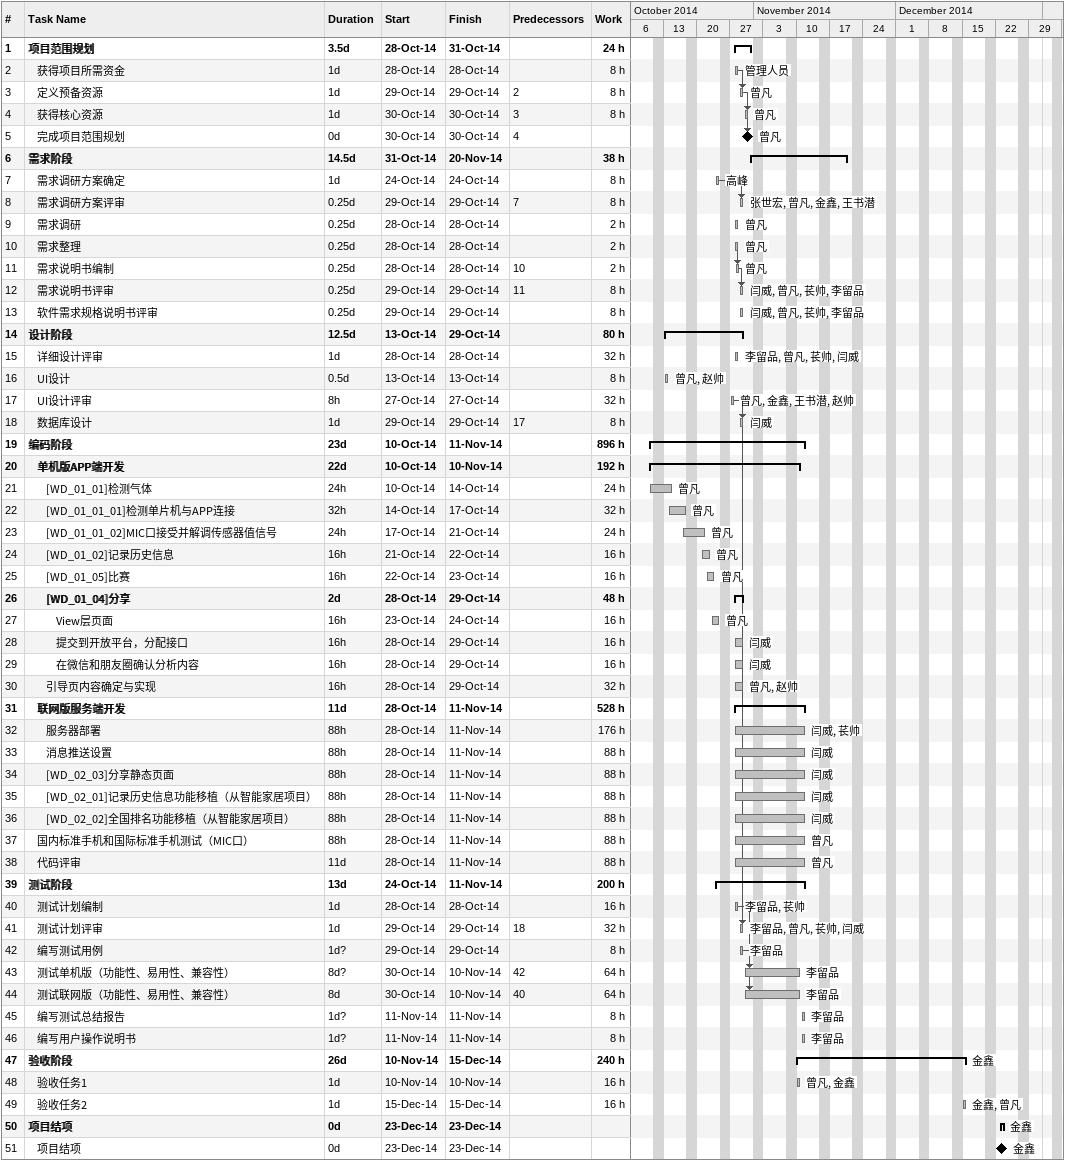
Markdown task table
| ID | Level | Task | Duration | Start | Finish | Predecessors | Resources | Work (h) |
|---|---|---|---|---|---|---|---|---|
| 1 | 1 | **项目范围规划** | 3.5d | 2014-10-28 | 2014-10-31 |  |  | 24 |
| 2 | 2 | 获得项目所需资金 | 1d | 2014-10-28 | 2014-10-28 |  | 管理人员 | 8 |
| 3 | 2 | 定义预备资源 | 1d | 2014-10-29 | 2014-10-29 | 2 | 曾凡 | 8 |
| 4 | 2 | 获得核心资源 | 1d | 2014-10-30 | 2014-10-30 | 3 | 曾凡 | 8 |
| 5 | 2 | 完成项目范围规划 | 0d | 2014-10-30 | 2014-10-30 | 4 | 曾凡 |  |
| 6 | 1 | **需求阶段** | 14.5d | 2014-10-31 | 2014-11-20 |  |  | 38 |
| 7 | 2 | 需求调研方案确定 | 1d | 2014-10-24 | 2014-10-24 |  | 高峰 | 8 |
| 8 | 2 | 需求调研方案评审 | 0.25d | 2014-10-29 | 2014-10-29 | 7 | 张世宏, 曾凡, 金鑫, 王书潜 | 8 |
| 9 | 2 | 需求调研 | 0.25d | 2014-10-28 | 2014-10-28 |  | 曾凡 | 2 |
| 10 | 2 | 需求整理 | 0.25d | 2014-10-28 | 2014-10-28 |  | 曾凡 | 2 |
| 11 | 2 | 需求说明书编制 | 0.25d | 2014-10-28 | 2014-10-28 | 10 | 曾凡 | 2 |
| 12 | 2 | 需求说明书评审 | 0.25d | 2014-10-29 | 2014-10-29 | 11 | 闫威, 曾凡, 苌帅, 李留品 | 8 |
| 13 | 2 | 软件需求规格说明书评审 | 0.25d | 2014-10-29 | 2014-10-29 |  | 闫威, 曾凡, 苌帅, 李留品 | 8 |
| 14 | 1 | **设计阶段** | 12.5d | 2014-10-13 | 2014-10-29 |  |  | 80 |
| 15 | 2 | 详细设计评审 | 1d | 2014-10-28 | 2014-10-28 |  | 李留品, 曾凡, 苌帅, 闫威 | 32 |
| 16 | 2 | UI设计 | 0.5d | 2014-10-13 | 2014-10-13 |  | 曾凡, 赵帅 | 8 |
| 17 | 2 | UI设计评审 | 8h | 2014-10-27 | 2014-10-27 |  | 曾凡, 金鑫, 王书潜, 赵帅 | 32 |
| 18 | 2 | 数据库设计 | 1d | 2014-10-29 | 2014-10-29 | 17 | 闫威 | 8 |
| 19 | 1 | **编码阶段** | 23d | 2014-10-10 | 2014-11-11 |  |  | 896 |
| 20 | 2 | **单机版APP端开发** | 22d | 2014-10-10 | 2014-11-10 |  |  | 192 |
| 21 | 3 | [WD_01_01]检测气体 | 24h | 2014-10-10 | 2014-10-14 |  | 曾凡 | 24 |
| 22 | 3 | [WD_01_01_01]检测单片机与APP连接 | 32h | 2014-10-14 | 2014-10-17 |  | 曾凡 | 32 |
| 23 | 3 | [WD_01_01_02]MIC口接受并解调传感器值信号 | 24h | 2014-10-17 | 2014-10-21 |  | 曾凡 | 24 |
| 24 | 3 | [WD_01_02]记录历史信息 | 16h | 2014-10-21 | 2014-10-22 |  | 曾凡 | 16 |
| 25 | 3 | [WD_01_05]比赛 | 16h | 2014-10-22 | 2014-10-23 |  | 曾凡 | 16 |
| 26 | 3 | **[WD_01_04]分享** | 2d | 2014-10-28 | 2014-10-29 |  |  | 48 |
| 27 | 4 | View层页面 | 16h | 2014-10-23 | 2014-10-24 |  | 曾凡 | 16 |
| 28 | 4 | 提交到开放平台，分配接口 | 16h | 2014-10-28 | 2014-10-29 |  | 闫威 | 16 |
| 29 | 4 | 在微信和朋友圈确认分析内容 | 16h | 2014-10-28 | 2014-10-29 |  | 闫威 | 16 |
| 30 | 3 | 引导页内容确定与实现 | 16h | 2014-10-28 | 2014-10-29 |  | 曾凡, 赵帅 | 32 |
| 31 | 2 | **联网版服务端开发** | 11d | 2014-10-28 | 2014-11-11 |  |  | 528 |
| 32 | 3 | 服务器部署 | 88h | 2014-10-28 | 2014-11-11 |  | 闫威, 苌帅 | 176 |
| 33 | 3 | 消息推送设置 | 88h | 2014-10-28 | 2014-11-11 |  | 闫威 | 88 |
| 34 | 3 | [WD_02_03]分享静态页面 | 88h | 2014-10-28 | 2014-11-11 |  | 闫威 | 88 |
| 35 | 3 | [WD_02_01]记录历史信息功能移植（从智能家居项目） | 88h | 2014-10-28 | 2014-11-11 |  | 闫威 | 88 |
| 36 | 3 | [WD_02_02]全国排名功能移植（从智能家居项目） | 88h | 2014-10-28 | 2014-11-11 |  | 闫威 | 88 |
| 37 | 2 | 国内标准手机和国际标准手机测试（MIC口） | 88h | 2014-10-28 | 2014-11-11 |  | 曾凡 | 88 |
| 38 | 2 | 代码评审 | 11d | 2014-10-28 | 2014-11-11 |  | 曾凡 | 88 |
| 39 | 1 | **测试阶段** | 13d | 2014-10-24 | 2014-11-11 |  |  | 200 |
| 40 | 2 | 测试计划编制 | 1d | 2014-10-28 | 2014-10-28 |  | 李留品, 苌帅 | 16 |
| 41 | 2 | 测试计划评审 | 1d | 2014-10-29 | 2014-10-29 | 18 | 李留品, 曾凡, 苌帅, 闫威 | 32 |
| 42 | 2 | 编写测试用例 | 1d? | 2014-10-29 | 2014-10-29 |  | 李留品 | 8 |
| 43 | 2 | 测试单机版（功能性、易用性、兼容性） | 8d? | 2014-10-30 | 2014-11-10 | 42 | 李留品 | 64 |
| 44 | 2 | 测试联网版（功能性、易用性、兼容性） | 8d | 2014-10-30 | 2014-11-10 | 40 | 李留品 | 64 |
| 45 | 2 | 编写测试总结报告 | 1d? | 2014-11-11 | 2014-11-11 |  | 李留品 | 8 |
| 46 | 2 | 编写用户操作说明书 | 1d? | 2014-11-11 | 2014-11-11 |  | 李留品 | 8 |
| 47 | 1 | **验收阶段** | 26d | 2014-11-10 | 2014-12-15 |  | 金鑫 | 240 |
| 48 | 2 | 验收任务1 | 1d | 2014-11-10 | 2014-11-10 |  | 曾凡, 金鑫 | 16 |
| 49 | 2 | 验收任务2 | 1d | 2014-12-15 | 2014-12-15 |  | 金鑫, 曾凡 | 16 |
| 50 | 1 | **项目结项** | 0d | 2014-12-23 | 2014-12-23 |  | 金鑫 |  |
| 51 | 2 | 项目结项 | 0d | 2014-12-23 | 2014-12-23 |  | 金鑫 |  |
